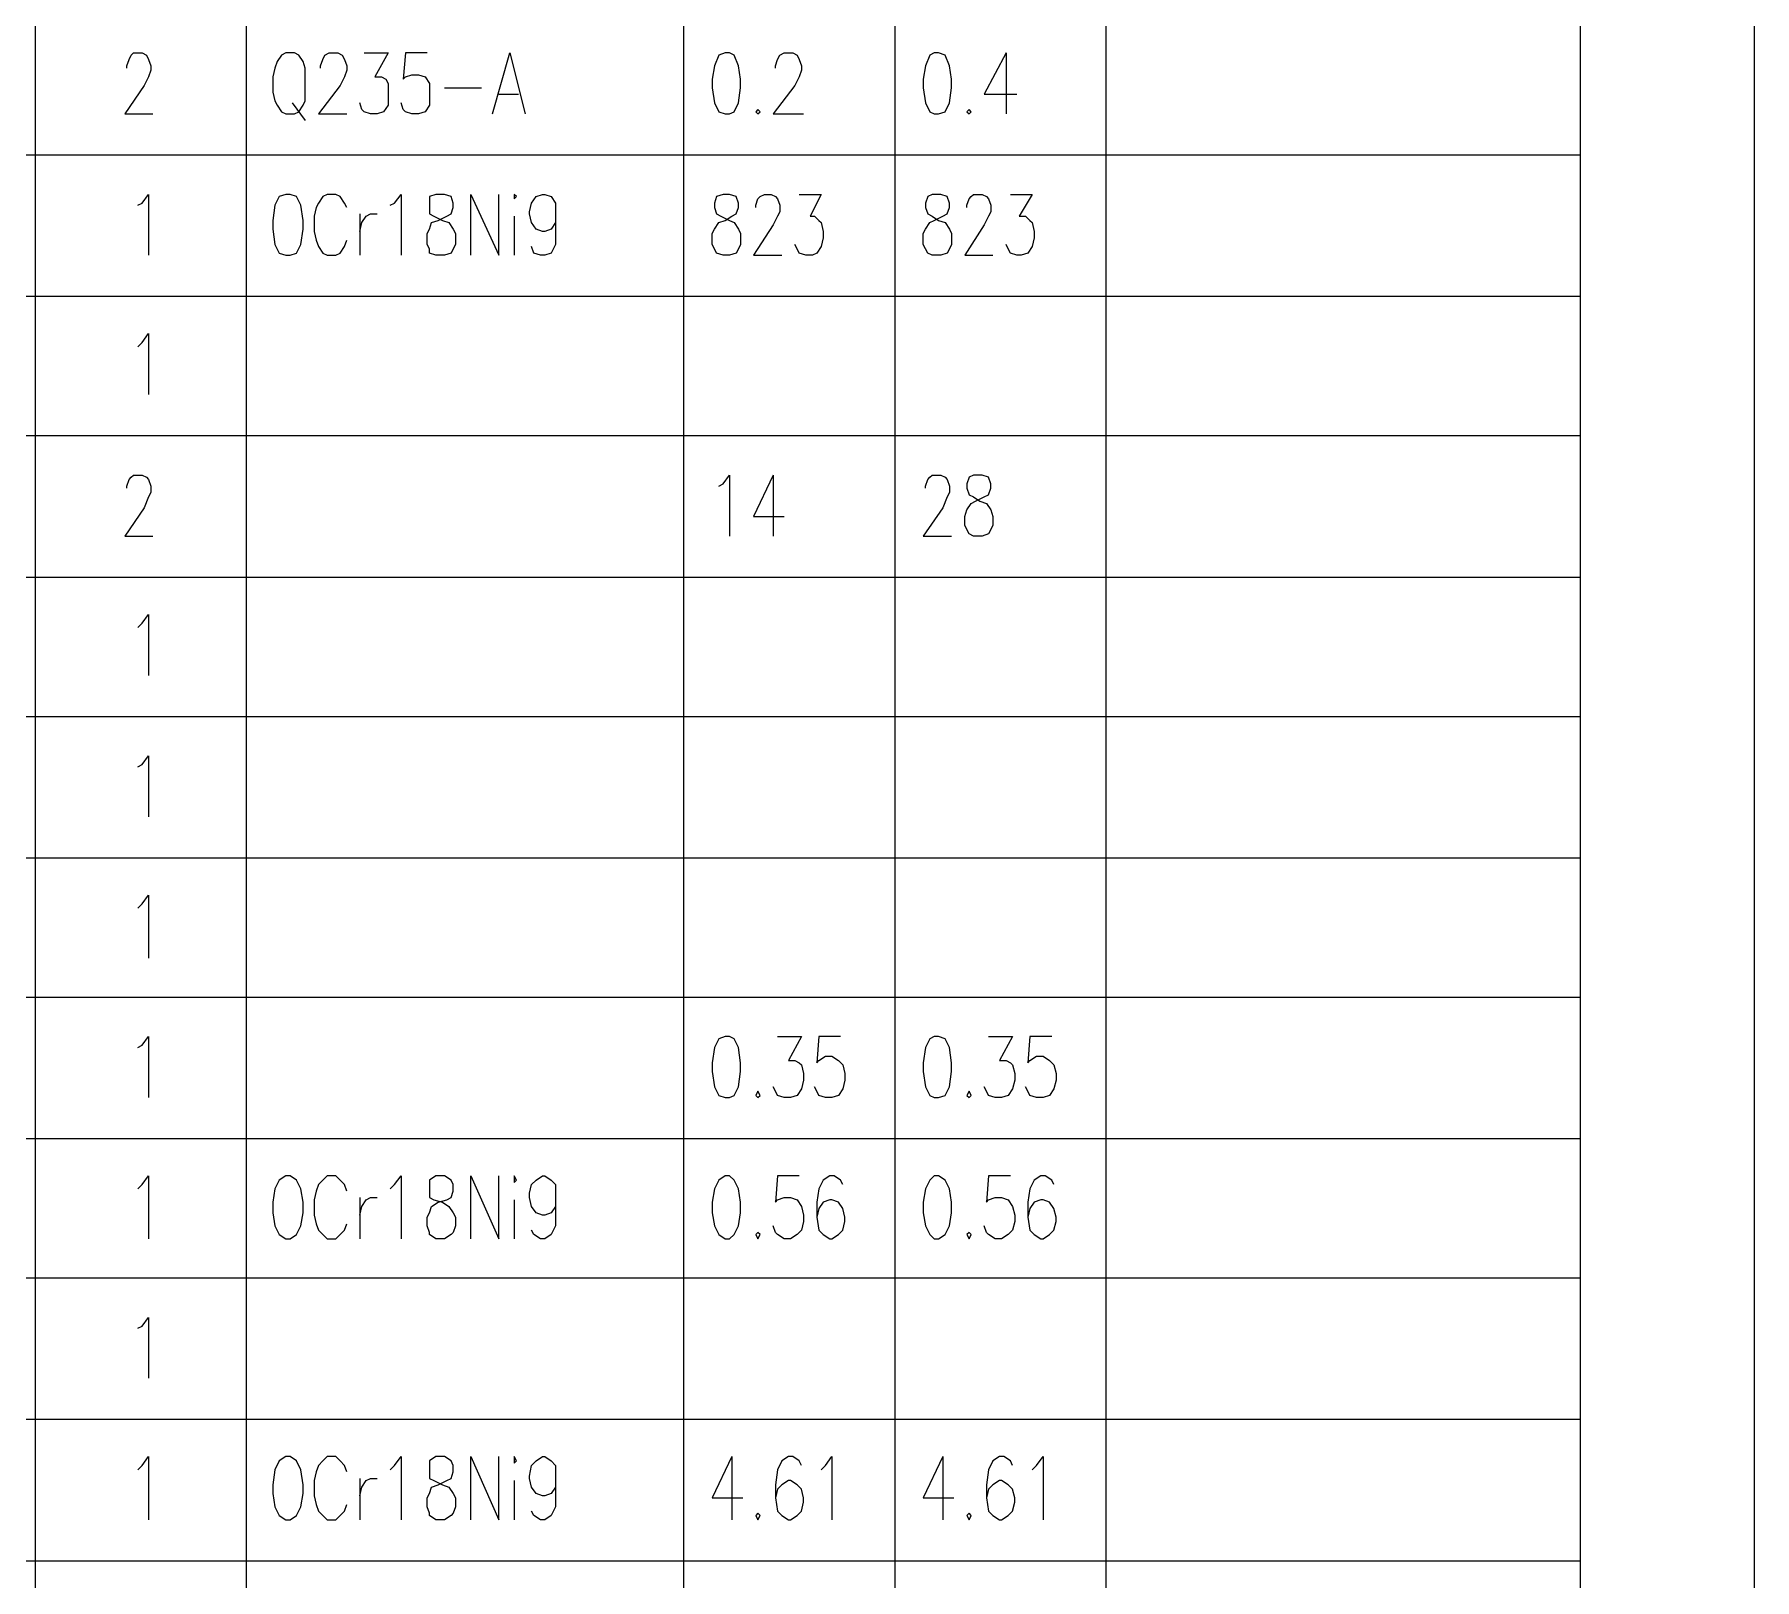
# Model space of a CAD drawing. Extents: x 0.28 to 3.47, y 0.29 to 4.81.
# Drawn here: x 2.947 to 3.474, y 1.248 to 1.722 of the extents above; entities that cross this region are included whole.
import ezdxf

# ---------------------------------------------------------------- set-up
doc = ezdxf.new("R2010")
doc.units = 0
doc.header["$MEASUREMENT"] = 0
doc.linetypes.add('AUSGEZOGEN', pattern=[0])
doc.layers.get('0').update_dxf_attribs({"linetype": 'AUSGEZOGEN'})

msp = doc.modelspace()

# ---------------------------------------------------------------- linework, layer by layer
for points in [[(0.28, 0.28667), (3.474, 0.28667), (3.474, 0.28667), (3.474, 4.80867), (3.474, 4.80867), (0.28, 4.80867), (0.28, 4.80867), (0.28, 0.28667), (0.28, 0.28667)], [(0.414, 0.34), (3.42067, 0.34), (3.42067, 0.34), (3.42067, 4.75533), (3.42067, 4.75533), (0.414, 4.75533), (0.414, 4.75533), (0.414, 0.34), (0.414, 0.34)], [(2.94733, 1.68467), (2.94733, 1.72733)], [(3.012, 1.68467), (3.012, 1.72733)], [(3.146, 1.68467), (3.146, 1.72733)], [(3.21067, 1.68467), (3.21067, 1.72733)], [(3.27533, 1.68467), (3.27533, 1.72733)], [(3.42067, 1.68467), (3.42067, 1.72733)], [(2.97533, 1.71133), (2.97533, 1.712), (2.97533, 1.712), (2.976, 1.714), (2.976, 1.714), (2.97667, 1.71533), (2.97667, 1.71533), (2.97733, 1.716), (2.97733, 1.716), (2.98, 1.716), (2.98, 1.716), (2.98133, 1.71533), (2.98133, 1.71533), (2.982, 1.714), (2.982, 1.714), (2.98267, 1.712), (2.98267, 1.712), (2.98267, 1.71067), (2.98267, 1.71067), (2.982, 1.70867), (2.982, 1.70867), (2.98067, 1.706), (2.98067, 1.706), (2.97467, 1.69733), (2.97467, 1.69733), (2.98333, 1.69733)], [(3.024, 1.716), (3.02267, 1.71533), (3.02267, 1.71533), (3.02133, 1.71333), (3.02133, 1.71333), (3.02067, 1.71133), (3.02067, 1.71133), (3.02, 1.70867), (3.02, 1.70867), (3.02, 1.704), (3.02, 1.704), (3.02067, 1.70133), (3.02067, 1.70133), (3.02133, 1.7), (3.02133, 1.7), (3.02267, 1.698), (3.02267, 1.698), (3.024, 1.69733), (3.024, 1.69733), (3.02667, 1.69733), (3.02667, 1.69733), (3.028, 1.698), (3.028, 1.698), (3.02933, 1.7), (3.02933, 1.7), (3.03, 1.70133), (3.03, 1.70133), (3.03, 1.71133), (3.03, 1.71133), (3.02933, 1.71333), (3.02933, 1.71333), (3.028, 1.71533), (3.028, 1.71533), (3.02667, 1.716), (3.02667, 1.716), (3.024, 1.716), (3.024, 1.716)], [(3.03467, 1.71133), (3.03467, 1.712), (3.03467, 1.712), (3.03533, 1.714), (3.03533, 1.714), (3.036, 1.71533), (3.036, 1.71533), (3.03733, 1.716), (3.03733, 1.716), (3.04, 1.716), (3.04, 1.716), (3.04133, 1.71533), (3.04133, 1.71533), (3.042, 1.714), (3.042, 1.714), (3.04267, 1.712), (3.04267, 1.712), (3.04267, 1.71067), (3.04267, 1.71067), (3.042, 1.70867), (3.042, 1.70867), (3.04067, 1.706), (3.04067, 1.706), (3.034, 1.69733), (3.034, 1.69733), (3.04267, 1.69733)], [(3.048, 1.716), (3.05533, 1.716), (3.05533, 1.716), (3.05133, 1.70867), (3.05133, 1.70867), (3.05333, 1.70867), (3.05333, 1.70867), (3.05467, 1.708), (3.05467, 1.708), (3.05533, 1.70667), (3.05533, 1.70667), (3.05533, 1.7), (3.05533, 1.7), (3.054, 1.698), (3.054, 1.698), (3.052, 1.69733), (3.052, 1.69733), (3.05, 1.69733), (3.05, 1.69733), (3.048, 1.698), (3.048, 1.698), (3.04733, 1.69867), (3.04733, 1.69867), (3.04667, 1.70067)], [(3.06733, 1.716), (3.06067, 1.716), (3.06067, 1.716), (3.06, 1.708), (3.06, 1.708), (3.06067, 1.70867), (3.06067, 1.70867), (3.06267, 1.70933), (3.06267, 1.70933), (3.06467, 1.70933), (3.06467, 1.70933), (3.06667, 1.70867), (3.06667, 1.70867), (3.068, 1.70667), (3.068, 1.70667), (3.068, 1.7), (3.068, 1.7), (3.06667, 1.698), (3.06667, 1.698), (3.06467, 1.69733), (3.06467, 1.69733), (3.06267, 1.69733), (3.06267, 1.69733), (3.06067, 1.698), (3.06067, 1.698), (3.06, 1.69867), (3.06, 1.69867), (3.05933, 1.70067)], [(3.08733, 1.69733), (3.09267, 1.716), (3.09267, 1.716), (3.09733, 1.69733)], [(3.15867, 1.716), (3.15667, 1.71533), (3.15667, 1.71533), (3.15533, 1.712), (3.15533, 1.712), (3.15467, 1.708), (3.15467, 1.708), (3.15467, 1.70533), (3.15467, 1.70533), (3.15533, 1.70067), (3.15533, 1.70067), (3.15667, 1.698), (3.15667, 1.698), (3.15867, 1.69733), (3.15867, 1.69733), (3.16, 1.69733), (3.16, 1.69733), (3.16133, 1.698), (3.16133, 1.698), (3.16267, 1.70067), (3.16267, 1.70067), (3.16333, 1.70533), (3.16333, 1.70533), (3.16333, 1.708), (3.16333, 1.708), (3.16267, 1.712), (3.16267, 1.712), (3.16133, 1.71533), (3.16133, 1.71533), (3.16, 1.716), (3.16, 1.716), (3.15867, 1.716), (3.15867, 1.716)], [(3.174, 1.71133), (3.174, 1.712), (3.174, 1.712), (3.17467, 1.714), (3.17467, 1.714), (3.17533, 1.71533), (3.17533, 1.71533), (3.17667, 1.716), (3.17667, 1.716), (3.17933, 1.716), (3.17933, 1.716), (3.18067, 1.71533), (3.18067, 1.71533), (3.18133, 1.714), (3.18133, 1.714), (3.182, 1.712), (3.182, 1.712), (3.182, 1.71067), (3.182, 1.71067), (3.18133, 1.70867), (3.18133, 1.70867), (3.18, 1.706), (3.18, 1.706), (3.17333, 1.69733), (3.17333, 1.69733), (3.18267, 1.69733)], [(3.22267, 1.716), (3.22133, 1.71533), (3.22133, 1.71533), (3.22, 1.712), (3.22, 1.712), (3.21933, 1.708), (3.21933, 1.708), (3.21933, 1.70533), (3.21933, 1.70533), (3.22, 1.70067), (3.22, 1.70067), (3.22133, 1.698), (3.22133, 1.698), (3.22267, 1.69733), (3.22267, 1.69733), (3.224, 1.69733), (3.224, 1.69733), (3.226, 1.698), (3.226, 1.698), (3.22733, 1.70067), (3.22733, 1.70067), (3.228, 1.70533), (3.228, 1.70533), (3.228, 1.708), (3.228, 1.708), (3.22733, 1.712), (3.22733, 1.712), (3.226, 1.71533), (3.226, 1.71533), (3.224, 1.716), (3.224, 1.716), (3.22267, 1.716), (3.22267, 1.716)], [(3.24467, 1.716), (3.238, 1.70333), (3.238, 1.70333), (3.248, 1.70333)], [(3.24467, 1.716), (3.24467, 1.69733)], [(3.07267, 1.70533), (3.084, 1.70533)], [(3.08933, 1.70333), (3.09533, 1.70333)], [(3.026, 1.70067), (3.03, 1.69533)], [(3.16867, 1.69867), (3.168, 1.698), (3.168, 1.698), (3.16867, 1.69733), (3.16867, 1.69733), (3.16933, 1.698), (3.16933, 1.698), (3.16867, 1.69867), (3.16867, 1.69867)], [(3.23333, 1.69867), (3.23267, 1.698), (3.23267, 1.698), (3.23333, 1.69733), (3.23333, 1.69733), (3.234, 1.698), (3.234, 1.698), (3.23333, 1.69867), (3.23333, 1.69867)], [(3.42067, 1.68467), (2.45267, 1.68467)], [(2.94733, 1.64133), (2.94733, 1.68467)], [(3.012, 1.64133), (3.012, 1.68467)], [(3.146, 1.64133), (3.146, 1.68467)], [(3.21067, 1.64133), (3.21067, 1.68467)], [(3.27533, 1.64133), (3.27533, 1.68467)], [(3.42067, 1.64133), (3.42067, 1.68467)], [(2.97867, 1.66933), (2.98, 1.67), (2.98, 1.67), (2.982, 1.67267), (2.982, 1.67267), (2.982, 1.654)], [(3.024, 1.67267), (3.022, 1.672), (3.022, 1.672), (3.02067, 1.66933), (3.02067, 1.66933), (3.02, 1.66467), (3.02, 1.66467), (3.02, 1.662), (3.02, 1.662), (3.02067, 1.65733), (3.02067, 1.65733), (3.022, 1.65467), (3.022, 1.65467), (3.024, 1.654), (3.024, 1.654), (3.02533, 1.654), (3.02533, 1.654), (3.02733, 1.65467), (3.02733, 1.65467), (3.02867, 1.65733), (3.02867, 1.65733), (3.02933, 1.662), (3.02933, 1.662), (3.02933, 1.66467), (3.02933, 1.66467), (3.02867, 1.66933), (3.02867, 1.66933), (3.02733, 1.672), (3.02733, 1.672), (3.02533, 1.67267), (3.02533, 1.67267), (3.024, 1.67267), (3.024, 1.67267)], [(3.04267, 1.66867), (3.042, 1.67), (3.042, 1.67), (3.04067, 1.672), (3.04067, 1.672), (3.03933, 1.67267), (3.03933, 1.67267), (3.03667, 1.67267), (3.03667, 1.67267), (3.03533, 1.672), (3.03533, 1.672), (3.034, 1.67), (3.034, 1.67), (3.03333, 1.66867), (3.03333, 1.66867), (3.03267, 1.666), (3.03267, 1.666), (3.03267, 1.66133), (3.03267, 1.66133), (3.03333, 1.65867), (3.03333, 1.65867), (3.034, 1.65667), (3.034, 1.65667), (3.03533, 1.65467), (3.03533, 1.65467), (3.03667, 1.654), (3.03667, 1.654), (3.03933, 1.654), (3.03933, 1.654), (3.04067, 1.65467), (3.04067, 1.65467), (3.042, 1.65667), (3.042, 1.65667), (3.04267, 1.65867)], [(3.056, 1.66933), (3.05733, 1.67), (3.05733, 1.67), (3.05933, 1.67267), (3.05933, 1.67267), (3.05933, 1.654)], [(3.07, 1.67267), (3.068, 1.672), (3.068, 1.672), (3.068, 1.66667), (3.068, 1.66667), (3.06933, 1.666), (3.06933, 1.666), (3.072, 1.66467), (3.072, 1.66467), (3.074, 1.664), (3.074, 1.664), (3.07533, 1.662), (3.07533, 1.662), (3.076, 1.66067), (3.076, 1.66067), (3.076, 1.65733), (3.076, 1.65733), (3.07533, 1.656), (3.07533, 1.656), (3.07467, 1.65467), (3.07467, 1.65467), (3.07267, 1.654), (3.07267, 1.654), (3.07, 1.654), (3.07, 1.654), (3.068, 1.65467), (3.068, 1.65467), (3.068, 1.656), (3.068, 1.656), (3.06733, 1.65733), (3.06733, 1.65733), (3.06733, 1.66067), (3.06733, 1.66067), (3.068, 1.662), (3.068, 1.662), (3.06867, 1.664), (3.06867, 1.664), (3.07067, 1.66467), (3.07067, 1.66467), (3.07333, 1.666), (3.07333, 1.666), (3.07467, 1.66667), (3.07467, 1.66667), (3.07533, 1.66867), (3.07533, 1.66867), (3.07533, 1.67), (3.07533, 1.67), (3.07467, 1.672), (3.07467, 1.672), (3.07267, 1.67267), (3.07267, 1.67267), (3.07, 1.67267), (3.07, 1.67267)], [(3.08067, 1.654), (3.08067, 1.67267), (3.08067, 1.67267), (3.08933, 1.654), (3.08933, 1.654), (3.08933, 1.67267)], [(3.094, 1.672), (3.094, 1.67133), (3.094, 1.67133), (3.09467, 1.672), (3.09467, 1.672), (3.094, 1.67267), (3.094, 1.67267), (3.094, 1.672), (3.094, 1.672)], [(3.10667, 1.66667), (3.10667, 1.664), (3.10667, 1.664), (3.10533, 1.662), (3.10533, 1.662), (3.10333, 1.66133), (3.10333, 1.66133), (3.10267, 1.66133), (3.10267, 1.66133), (3.10067, 1.662), (3.10067, 1.662), (3.09933, 1.664), (3.09933, 1.664), (3.09867, 1.66667), (3.09867, 1.66667), (3.09867, 1.66733), (3.09867, 1.66733), (3.09933, 1.67), (3.09933, 1.67), (3.10067, 1.672), (3.10067, 1.672), (3.10267, 1.67267), (3.10267, 1.67267), (3.10333, 1.67267), (3.10333, 1.67267), (3.10533, 1.672), (3.10533, 1.672), (3.10667, 1.67), (3.10667, 1.67), (3.10667, 1.65733), (3.10667, 1.65733), (3.10533, 1.65467), (3.10533, 1.65467), (3.10333, 1.654), (3.10333, 1.654), (3.102, 1.654), (3.102, 1.654), (3.1, 1.65467), (3.1, 1.65467), (3.09933, 1.65667)], [(3.158, 1.67267), (3.156, 1.672), (3.156, 1.672), (3.15533, 1.67), (3.15533, 1.67), (3.15533, 1.66867), (3.15533, 1.66867), (3.156, 1.66667), (3.156, 1.66667), (3.15733, 1.666), (3.15733, 1.666), (3.16, 1.66467), (3.16, 1.66467), (3.16133, 1.664), (3.16133, 1.664), (3.16267, 1.662), (3.16267, 1.662), (3.16333, 1.66067), (3.16333, 1.66067), (3.16333, 1.65733), (3.16333, 1.65733), (3.16267, 1.656), (3.16267, 1.656), (3.162, 1.65467), (3.162, 1.65467), (3.16, 1.654), (3.16, 1.654), (3.158, 1.654), (3.158, 1.654), (3.156, 1.65467), (3.156, 1.65467), (3.15533, 1.656), (3.15533, 1.656), (3.15467, 1.65733), (3.15467, 1.65733), (3.15467, 1.66067), (3.15467, 1.66067), (3.15533, 1.662), (3.15533, 1.662), (3.15667, 1.664), (3.15667, 1.664), (3.15867, 1.66467), (3.15867, 1.66467), (3.16067, 1.666), (3.16067, 1.666), (3.162, 1.66667), (3.162, 1.66667), (3.16267, 1.66867), (3.16267, 1.66867), (3.16267, 1.67), (3.16267, 1.67), (3.162, 1.672), (3.162, 1.672), (3.16, 1.67267), (3.16, 1.67267), (3.158, 1.67267), (3.158, 1.67267)], [(3.168, 1.66867), (3.168, 1.66933), (3.168, 1.66933), (3.16867, 1.67133), (3.16867, 1.67133), (3.16933, 1.672), (3.16933, 1.672), (3.17067, 1.67267), (3.17067, 1.67267), (3.17267, 1.67267), (3.17267, 1.67267), (3.174, 1.672), (3.174, 1.672), (3.17467, 1.67133), (3.17467, 1.67133), (3.17533, 1.66933), (3.17533, 1.66933), (3.17533, 1.66733), (3.17533, 1.66733), (3.17467, 1.666), (3.17467, 1.666), (3.17333, 1.66333), (3.17333, 1.66333), (3.16733, 1.654), (3.16733, 1.654), (3.176, 1.654)], [(3.18133, 1.67267), (3.188, 1.67267), (3.188, 1.67267), (3.18467, 1.666), (3.18467, 1.666), (3.186, 1.666), (3.186, 1.666), (3.18733, 1.66467), (3.18733, 1.66467), (3.188, 1.664), (3.188, 1.664), (3.18867, 1.66133), (3.18867, 1.66133), (3.18867, 1.65933), (3.18867, 1.65933), (3.188, 1.65667), (3.188, 1.65667), (3.18667, 1.65467), (3.18667, 1.65467), (3.18533, 1.654), (3.18533, 1.654), (3.18333, 1.654), (3.18333, 1.654), (3.18133, 1.65467), (3.18133, 1.65467), (3.18067, 1.656), (3.18067, 1.656), (3.18, 1.65733)], [(3.222, 1.67267), (3.22067, 1.672), (3.22067, 1.672), (3.22, 1.67), (3.22, 1.67), (3.22, 1.66867), (3.22, 1.66867), (3.22067, 1.66667), (3.22067, 1.66667), (3.222, 1.666), (3.222, 1.666), (3.224, 1.66467), (3.224, 1.66467), (3.226, 1.664), (3.226, 1.664), (3.22733, 1.662), (3.22733, 1.662), (3.228, 1.66067), (3.228, 1.66067), (3.228, 1.65733), (3.228, 1.65733), (3.22733, 1.656), (3.22733, 1.656), (3.22667, 1.65467), (3.22667, 1.65467), (3.22467, 1.654), (3.22467, 1.654), (3.222, 1.654), (3.222, 1.654), (3.22067, 1.65467), (3.22067, 1.65467), (3.22, 1.656), (3.22, 1.656), (3.21933, 1.65733), (3.21933, 1.65733), (3.21933, 1.66067), (3.21933, 1.66067), (3.22, 1.662), (3.22, 1.662), (3.22133, 1.664), (3.22133, 1.664), (3.22267, 1.66467), (3.22267, 1.66467), (3.22533, 1.666), (3.22533, 1.666), (3.22667, 1.66667), (3.22667, 1.66667), (3.22733, 1.66867), (3.22733, 1.66867), (3.22733, 1.67), (3.22733, 1.67), (3.22667, 1.672), (3.22667, 1.672), (3.22467, 1.67267), (3.22467, 1.67267), (3.222, 1.67267), (3.222, 1.67267)], [(3.23267, 1.66867), (3.23267, 1.66933), (3.23267, 1.66933), (3.23333, 1.67133), (3.23333, 1.67133), (3.234, 1.672), (3.234, 1.672), (3.23467, 1.67267), (3.23467, 1.67267), (3.23733, 1.67267), (3.23733, 1.67267), (3.23867, 1.672), (3.23867, 1.672), (3.23933, 1.67133), (3.23933, 1.67133), (3.24, 1.66933), (3.24, 1.66933), (3.24, 1.66733), (3.24, 1.66733), (3.23933, 1.666), (3.23933, 1.666), (3.238, 1.66333), (3.238, 1.66333), (3.232, 1.654), (3.232, 1.654), (3.24067, 1.654)], [(3.246, 1.67267), (3.25267, 1.67267), (3.25267, 1.67267), (3.24867, 1.666), (3.24867, 1.666), (3.25067, 1.666), (3.25067, 1.666), (3.252, 1.66467), (3.252, 1.66467), (3.25267, 1.664), (3.25267, 1.664), (3.25333, 1.66133), (3.25333, 1.66133), (3.25333, 1.65933), (3.25333, 1.65933), (3.25267, 1.65667), (3.25267, 1.65667), (3.25133, 1.65467), (3.25133, 1.65467), (3.24933, 1.654), (3.24933, 1.654), (3.248, 1.654), (3.248, 1.654), (3.246, 1.65467), (3.246, 1.65467), (3.24533, 1.656), (3.24533, 1.656), (3.24467, 1.65733)], [(3.04667, 1.66667), (3.04667, 1.654)], [(3.04667, 1.66133), (3.04733, 1.664), (3.04733, 1.664), (3.04867, 1.666), (3.04867, 1.666), (3.05, 1.66667), (3.05, 1.66667), (3.052, 1.66667)], [(3.094, 1.666), (3.094, 1.654)], [(3.42067, 1.64133), (2.45267, 1.64133)], [(2.94733, 1.59867), (2.94733, 1.64133)], [(3.012, 1.59867), (3.012, 1.64133)], [(3.146, 1.59867), (3.146, 1.64133)], [(3.21067, 1.59867), (3.21067, 1.64133)], [(3.27533, 1.59867), (3.27533, 1.64133)], [(3.42067, 1.59867), (3.42067, 1.64133)], [(2.97867, 1.626), (2.98, 1.62733), (2.98, 1.62733), (2.982, 1.63), (2.982, 1.63), (2.982, 1.61133)], [(3.42067, 1.59867), (2.45267, 1.59867)], [(2.94733, 1.55533), (2.94733, 1.59867)], [(3.012, 1.55533), (3.012, 1.59867)], [(3.146, 1.55533), (3.146, 1.59867)], [(3.21067, 1.55533), (3.21067, 1.59867)], [(3.27533, 1.55533), (3.27533, 1.59867)], [(3.42067, 1.55533), (3.42067, 1.59867)], [(2.97533, 1.58267), (2.97533, 1.58333), (2.97533, 1.58333), (2.976, 1.58533), (2.976, 1.58533), (2.97667, 1.586), (2.97667, 1.586), (2.97733, 1.58667), (2.97733, 1.58667), (2.98, 1.58667), (2.98, 1.58667), (2.98133, 1.586), (2.98133, 1.586), (2.982, 1.58533), (2.982, 1.58533), (2.98267, 1.58333), (2.98267, 1.58333), (2.98267, 1.58133), (2.98267, 1.58133), (2.982, 1.58), (2.982, 1.58), (2.98067, 1.57667), (2.98067, 1.57667), (2.97467, 1.568), (2.97467, 1.568), (2.98333, 1.568)], [(3.15667, 1.58333), (3.158, 1.584), (3.158, 1.584), (3.16, 1.58667), (3.16, 1.58667), (3.16, 1.568)], [(3.17333, 1.58667), (3.16733, 1.574), (3.16733, 1.574), (3.17667, 1.574)], [(3.17333, 1.58667), (3.17333, 1.568)], [(3.22, 1.58267), (3.22, 1.58333), (3.22, 1.58333), (3.22067, 1.58533), (3.22067, 1.58533), (3.22133, 1.586), (3.22133, 1.586), (3.222, 1.58667), (3.222, 1.58667), (3.22467, 1.58667), (3.22467, 1.58667), (3.226, 1.586), (3.226, 1.586), (3.22667, 1.58533), (3.22667, 1.58533), (3.22733, 1.58333), (3.22733, 1.58333), (3.22733, 1.58133), (3.22733, 1.58133), (3.22667, 1.58), (3.22667, 1.58), (3.22533, 1.57667), (3.22533, 1.57667), (3.21933, 1.568), (3.21933, 1.568), (3.228, 1.568)], [(3.23467, 1.58667), (3.23333, 1.586), (3.23333, 1.586), (3.23267, 1.584), (3.23267, 1.584), (3.23267, 1.58267), (3.23267, 1.58267), (3.23333, 1.58067), (3.23333, 1.58067), (3.23467, 1.58), (3.23467, 1.58), (3.23667, 1.57867), (3.23667, 1.57867), (3.23867, 1.578), (3.23867, 1.578), (3.24, 1.576), (3.24, 1.576), (3.24067, 1.574), (3.24067, 1.574), (3.24067, 1.57133), (3.24067, 1.57133), (3.24, 1.57), (3.24, 1.57), (3.23933, 1.56867), (3.23933, 1.56867), (3.23733, 1.568), (3.23733, 1.568), (3.23467, 1.568), (3.23467, 1.568), (3.23333, 1.56867), (3.23333, 1.56867), (3.23267, 1.57), (3.23267, 1.57), (3.232, 1.57133), (3.232, 1.57133), (3.232, 1.574), (3.232, 1.574), (3.23267, 1.576), (3.23267, 1.576), (3.234, 1.578), (3.234, 1.578), (3.23533, 1.57867), (3.23533, 1.57867), (3.238, 1.58), (3.238, 1.58), (3.23933, 1.58067), (3.23933, 1.58067), (3.24, 1.58267), (3.24, 1.58267), (3.24, 1.584), (3.24, 1.584), (3.23933, 1.586), (3.23933, 1.586), (3.23733, 1.58667), (3.23733, 1.58667), (3.23467, 1.58667), (3.23467, 1.58667)], [(3.42067, 1.55533), (2.45267, 1.55533)], [(2.94733, 1.51267), (2.94733, 1.55533)], [(3.012, 1.51267), (3.012, 1.55533)], [(3.146, 1.51267), (3.146, 1.55533)], [(3.21067, 1.51267), (3.21067, 1.55533)], [(3.27533, 1.51267), (3.27533, 1.55533)], [(3.42067, 1.51267), (3.42067, 1.55533)], [(2.97867, 1.54), (2.98, 1.54133), (2.98, 1.54133), (2.982, 1.544), (2.982, 1.544), (2.982, 1.52533)], [(3.42067, 1.51267), (2.45267, 1.51267)], [(2.94733, 1.46933), (2.94733, 1.51267)], [(3.012, 1.46933), (3.012, 1.51267)], [(3.146, 1.46933), (3.146, 1.51267)], [(3.21067, 1.46933), (3.21067, 1.51267)], [(3.27533, 1.46933), (3.27533, 1.51267)], [(3.42067, 1.46933), (3.42067, 1.51267)], [(2.97867, 1.49733), (2.98, 1.498), (2.98, 1.498), (2.982, 1.50067), (2.982, 1.50067), (2.982, 1.482)], [(3.42067, 1.46933), (2.45267, 1.46933)], [(2.94733, 1.42667), (2.94733, 1.46933)], [(3.012, 1.42667), (3.012, 1.46933)], [(3.146, 1.42667), (3.146, 1.46933)], [(3.21067, 1.42667), (3.21067, 1.46933)], [(3.27533, 1.42667), (3.27533, 1.46933)], [(3.42067, 1.42667), (3.42067, 1.46933)], [(2.97867, 1.454), (2.98, 1.45533), (2.98, 1.45533), (2.982, 1.458), (2.982, 1.458), (2.982, 1.43867)], [(3.42067, 1.42667), (2.45267, 1.42667)], [(2.94733, 1.38333), (2.94733, 1.42667)], [(3.012, 1.38333), (3.012, 1.42667)], [(3.146, 1.38333), (3.146, 1.42667)], [(3.21067, 1.38333), (3.21067, 1.42667)], [(3.27533, 1.38333), (3.27533, 1.42667)], [(3.42067, 1.38333), (3.42067, 1.42667)], [(2.97867, 1.41133), (2.98, 1.412), (2.98, 1.412), (2.982, 1.41467), (2.982, 1.41467), (2.982, 1.396)], [(3.15867, 1.41467), (3.15667, 1.414), (3.15667, 1.414), (3.15533, 1.41133), (3.15533, 1.41133), (3.15467, 1.40667), (3.15467, 1.40667), (3.15467, 1.404), (3.15467, 1.404), (3.15533, 1.39933), (3.15533, 1.39933), (3.15667, 1.39667), (3.15667, 1.39667), (3.15867, 1.396), (3.15867, 1.396), (3.16, 1.396), (3.16, 1.396), (3.16133, 1.39667), (3.16133, 1.39667), (3.16267, 1.39933), (3.16267, 1.39933), (3.16333, 1.404), (3.16333, 1.404), (3.16333, 1.40667), (3.16333, 1.40667), (3.16267, 1.41133), (3.16267, 1.41133), (3.16133, 1.414), (3.16133, 1.414), (3.16, 1.41467), (3.16, 1.41467), (3.15867, 1.41467), (3.15867, 1.41467)], [(3.17467, 1.41467), (3.182, 1.41467), (3.182, 1.41467), (3.178, 1.40733), (3.178, 1.40733), (3.18, 1.40733), (3.18, 1.40733), (3.18133, 1.40667), (3.18133, 1.40667), (3.182, 1.406), (3.182, 1.406), (3.18267, 1.40333), (3.18267, 1.40333), (3.18267, 1.40133), (3.18267, 1.40133), (3.182, 1.39867), (3.182, 1.39867), (3.18067, 1.39667), (3.18067, 1.39667), (3.17867, 1.396), (3.17867, 1.396), (3.17667, 1.396), (3.17667, 1.396), (3.17467, 1.39667), (3.17467, 1.39667), (3.174, 1.398), (3.174, 1.398), (3.17333, 1.39933)], [(3.194, 1.41467), (3.18733, 1.41467), (3.18733, 1.41467), (3.18667, 1.40667), (3.18667, 1.40667), (3.18733, 1.40733), (3.18733, 1.40733), (3.18933, 1.40867), (3.18933, 1.40867), (3.19133, 1.40867), (3.19133, 1.40867), (3.19333, 1.40733), (3.19333, 1.40733), (3.19467, 1.406), (3.19467, 1.406), (3.19533, 1.40333), (3.19533, 1.40333), (3.19533, 1.40133), (3.19533, 1.40133), (3.19467, 1.39867), (3.19467, 1.39867), (3.19333, 1.39667), (3.19333, 1.39667), (3.19133, 1.396), (3.19133, 1.396), (3.18933, 1.396), (3.18933, 1.396), (3.18733, 1.39667), (3.18733, 1.39667), (3.18667, 1.398), (3.18667, 1.398), (3.186, 1.39933)], [(3.22267, 1.41467), (3.22133, 1.414), (3.22133, 1.414), (3.22, 1.41133), (3.22, 1.41133), (3.21933, 1.40667), (3.21933, 1.40667), (3.21933, 1.404), (3.21933, 1.404), (3.22, 1.39933), (3.22, 1.39933), (3.22133, 1.39667), (3.22133, 1.39667), (3.22267, 1.396), (3.22267, 1.396), (3.224, 1.396), (3.224, 1.396), (3.226, 1.39667), (3.226, 1.39667), (3.22733, 1.39933), (3.22733, 1.39933), (3.228, 1.404), (3.228, 1.404), (3.228, 1.40667), (3.228, 1.40667), (3.22733, 1.41133), (3.22733, 1.41133), (3.226, 1.414), (3.226, 1.414), (3.224, 1.41467), (3.224, 1.41467), (3.22267, 1.41467), (3.22267, 1.41467)], [(3.23933, 1.41467), (3.24667, 1.41467), (3.24667, 1.41467), (3.24267, 1.40733), (3.24267, 1.40733), (3.24467, 1.40733), (3.24467, 1.40733), (3.246, 1.40667), (3.246, 1.40667), (3.24667, 1.406), (3.24667, 1.406), (3.24733, 1.40333), (3.24733, 1.40333), (3.24733, 1.40133), (3.24733, 1.40133), (3.24667, 1.39867), (3.24667, 1.39867), (3.24533, 1.39667), (3.24533, 1.39667), (3.24333, 1.396), (3.24333, 1.396), (3.24133, 1.396), (3.24133, 1.396), (3.23933, 1.39667), (3.23933, 1.39667), (3.23867, 1.398), (3.23867, 1.398), (3.238, 1.39933)], [(3.25867, 1.41467), (3.252, 1.41467), (3.252, 1.41467), (3.25133, 1.40667), (3.25133, 1.40667), (3.252, 1.40733), (3.252, 1.40733), (3.254, 1.40867), (3.254, 1.40867), (3.256, 1.40867), (3.256, 1.40867), (3.258, 1.40733), (3.258, 1.40733), (3.25933, 1.406), (3.25933, 1.406), (3.26, 1.40333), (3.26, 1.40333), (3.26, 1.40133), (3.26, 1.40133), (3.25933, 1.39867), (3.25933, 1.39867), (3.258, 1.39667), (3.258, 1.39667), (3.256, 1.396), (3.256, 1.396), (3.254, 1.396), (3.254, 1.396), (3.252, 1.39667), (3.252, 1.39667), (3.25133, 1.398), (3.25133, 1.398), (3.25067, 1.39933)], [(3.16867, 1.398), (3.168, 1.39667), (3.168, 1.39667), (3.16867, 1.396), (3.16867, 1.396), (3.16933, 1.39667), (3.16933, 1.39667), (3.16867, 1.398), (3.16867, 1.398)], [(3.23333, 1.398), (3.23267, 1.39667), (3.23267, 1.39667), (3.23333, 1.396), (3.23333, 1.396), (3.234, 1.39667), (3.234, 1.39667), (3.23333, 1.398), (3.23333, 1.398)], [(3.42067, 1.38333), (2.45267, 1.38333)], [(2.94733, 1.34067), (2.94733, 1.38333)], [(3.012, 1.34067), (3.012, 1.38333)], [(3.146, 1.34067), (3.146, 1.38333)], [(3.21067, 1.34067), (3.21067, 1.38333)], [(3.27533, 1.34067), (3.27533, 1.38333)], [(3.42067, 1.34067), (3.42067, 1.38333)], [(2.97867, 1.368), (2.98, 1.36933), (2.98, 1.36933), (2.982, 1.372), (2.982, 1.372), (2.982, 1.35267)], [(3.024, 1.372), (3.022, 1.37067), (3.022, 1.37067), (3.02067, 1.368), (3.02067, 1.368), (3.02, 1.364), (3.02, 1.364), (3.02, 1.36067), (3.02, 1.36067), (3.02067, 1.35667), (3.02067, 1.35667), (3.022, 1.354), (3.022, 1.354), (3.024, 1.35267), (3.024, 1.35267), (3.02533, 1.35267), (3.02533, 1.35267), (3.02733, 1.354), (3.02733, 1.354), (3.02867, 1.35667), (3.02867, 1.35667), (3.02933, 1.36067), (3.02933, 1.36067), (3.02933, 1.364), (3.02933, 1.364), (3.02867, 1.368), (3.02867, 1.368), (3.02733, 1.37067), (3.02733, 1.37067), (3.02533, 1.372), (3.02533, 1.372), (3.024, 1.372), (3.024, 1.372)], [(3.04267, 1.36733), (3.042, 1.36933), (3.042, 1.36933), (3.04067, 1.37067), (3.04067, 1.37067), (3.03933, 1.372), (3.03933, 1.372), (3.03667, 1.372), (3.03667, 1.372), (3.03533, 1.37067), (3.03533, 1.37067), (3.034, 1.36933), (3.034, 1.36933), (3.03333, 1.36733), (3.03333, 1.36733), (3.03267, 1.36467), (3.03267, 1.36467), (3.03267, 1.36), (3.03267, 1.36), (3.03333, 1.35733), (3.03333, 1.35733), (3.034, 1.35533), (3.034, 1.35533), (3.03533, 1.354), (3.03533, 1.354), (3.03667, 1.35267), (3.03667, 1.35267), (3.03933, 1.35267), (3.03933, 1.35267), (3.04067, 1.354), (3.04067, 1.354), (3.042, 1.35533), (3.042, 1.35533), (3.04267, 1.35733)], [(3.056, 1.368), (3.05733, 1.36933), (3.05733, 1.36933), (3.05933, 1.372), (3.05933, 1.372), (3.05933, 1.35267)], [(3.07, 1.372), (3.068, 1.37067), (3.068, 1.37067), (3.068, 1.36533), (3.068, 1.36533), (3.06933, 1.36467), (3.06933, 1.36467), (3.072, 1.364), (3.072, 1.364), (3.074, 1.36267), (3.074, 1.36267), (3.07533, 1.36067), (3.07533, 1.36067), (3.076, 1.35933), (3.076, 1.35933), (3.076, 1.35667), (3.076, 1.35667), (3.07533, 1.35467), (3.07533, 1.35467), (3.07467, 1.354), (3.07467, 1.354), (3.07267, 1.35267), (3.07267, 1.35267), (3.07, 1.35267), (3.07, 1.35267), (3.068, 1.354), (3.068, 1.354), (3.068, 1.35467), (3.068, 1.35467), (3.06733, 1.35667), (3.06733, 1.35667), (3.06733, 1.35933), (3.06733, 1.35933), (3.068, 1.36067), (3.068, 1.36067), (3.06867, 1.36267), (3.06867, 1.36267), (3.07067, 1.364), (3.07067, 1.364), (3.07333, 1.36467), (3.07333, 1.36467), (3.07467, 1.36533), (3.07467, 1.36533), (3.07533, 1.36733), (3.07533, 1.36733), (3.07533, 1.36933), (3.07533, 1.36933), (3.07467, 1.37067), (3.07467, 1.37067), (3.07267, 1.372), (3.07267, 1.372), (3.07, 1.372), (3.07, 1.372)], [(3.08067, 1.35267), (3.08067, 1.372), (3.08067, 1.372), (3.08933, 1.35267), (3.08933, 1.35267), (3.08933, 1.372)], [(3.094, 1.37067), (3.094, 1.37), (3.094, 1.37), (3.09467, 1.37067), (3.09467, 1.37067), (3.094, 1.372), (3.094, 1.372), (3.094, 1.37067), (3.094, 1.37067)], [(3.10667, 1.36533), (3.10667, 1.36267), (3.10667, 1.36267), (3.10533, 1.36067), (3.10533, 1.36067), (3.10333, 1.36), (3.10333, 1.36), (3.10267, 1.36), (3.10267, 1.36), (3.10067, 1.36067), (3.10067, 1.36067), (3.09933, 1.36267), (3.09933, 1.36267), (3.09867, 1.36533), (3.09867, 1.36533), (3.09867, 1.36667), (3.09867, 1.36667), (3.09933, 1.36933), (3.09933, 1.36933), (3.10067, 1.37067), (3.10067, 1.37067), (3.10267, 1.372), (3.10267, 1.372), (3.10333, 1.372), (3.10333, 1.372), (3.10533, 1.37067), (3.10533, 1.37067), (3.10667, 1.36933), (3.10667, 1.36933), (3.10667, 1.35667), (3.10667, 1.35667), (3.10533, 1.354), (3.10533, 1.354), (3.10333, 1.35267), (3.10333, 1.35267), (3.102, 1.35267), (3.102, 1.35267), (3.1, 1.354), (3.1, 1.354), (3.09933, 1.35533)], [(3.15867, 1.372), (3.15667, 1.37067), (3.15667, 1.37067), (3.15533, 1.368), (3.15533, 1.368), (3.15467, 1.364), (3.15467, 1.364), (3.15467, 1.36067), (3.15467, 1.36067), (3.15533, 1.35667), (3.15533, 1.35667), (3.15667, 1.354), (3.15667, 1.354), (3.15867, 1.35267), (3.15867, 1.35267), (3.16, 1.35267), (3.16, 1.35267), (3.16133, 1.354), (3.16133, 1.354), (3.16267, 1.35667), (3.16267, 1.35667), (3.16333, 1.36067), (3.16333, 1.36067), (3.16333, 1.364), (3.16333, 1.364), (3.16267, 1.368), (3.16267, 1.368), (3.16133, 1.37067), (3.16133, 1.37067), (3.16, 1.372), (3.16, 1.372), (3.15867, 1.372), (3.15867, 1.372)], [(3.18133, 1.372), (3.17467, 1.372), (3.17467, 1.372), (3.174, 1.364), (3.174, 1.364), (3.17467, 1.36467), (3.17467, 1.36467), (3.17667, 1.36533), (3.17667, 1.36533), (3.17867, 1.36533), (3.17867, 1.36533), (3.18067, 1.36467), (3.18067, 1.36467), (3.182, 1.36267), (3.182, 1.36267), (3.18267, 1.36), (3.18267, 1.36), (3.18267, 1.358), (3.18267, 1.358), (3.182, 1.35533), (3.182, 1.35533), (3.18067, 1.354), (3.18067, 1.354), (3.17867, 1.35267), (3.17867, 1.35267), (3.17667, 1.35267), (3.17667, 1.35267), (3.17467, 1.354), (3.17467, 1.354), (3.174, 1.35467), (3.174, 1.35467), (3.17333, 1.35667)], [(3.19467, 1.36933), (3.194, 1.37067), (3.194, 1.37067), (3.192, 1.372), (3.192, 1.372), (3.19067, 1.372), (3.19067, 1.372), (3.18867, 1.37067), (3.18867, 1.37067), (3.18733, 1.368), (3.18733, 1.368), (3.18667, 1.364), (3.18667, 1.364), (3.18667, 1.35933), (3.18667, 1.35933), (3.18733, 1.35533), (3.18733, 1.35533), (3.18867, 1.354), (3.18867, 1.354), (3.19067, 1.35267), (3.19067, 1.35267), (3.19133, 1.35267), (3.19133, 1.35267), (3.19333, 1.354), (3.19333, 1.354), (3.19467, 1.35533), (3.19467, 1.35533), (3.19533, 1.358), (3.19533, 1.358), (3.19533, 1.35933), (3.19533, 1.35933), (3.19467, 1.362), (3.19467, 1.362), (3.19333, 1.364), (3.19333, 1.364), (3.19133, 1.36467), (3.19133, 1.36467), (3.19067, 1.36467), (3.19067, 1.36467), (3.18867, 1.364), (3.18867, 1.364), (3.18733, 1.362), (3.18733, 1.362), (3.18667, 1.35933)], [(3.22267, 1.372), (3.22133, 1.37067), (3.22133, 1.37067), (3.22, 1.368), (3.22, 1.368), (3.21933, 1.364), (3.21933, 1.364), (3.21933, 1.36067), (3.21933, 1.36067), (3.22, 1.35667), (3.22, 1.35667), (3.22133, 1.354), (3.22133, 1.354), (3.22267, 1.35267), (3.22267, 1.35267), (3.224, 1.35267), (3.224, 1.35267), (3.226, 1.354), (3.226, 1.354), (3.22733, 1.35667), (3.22733, 1.35667), (3.228, 1.36067), (3.228, 1.36067), (3.228, 1.364), (3.228, 1.364), (3.22733, 1.368), (3.22733, 1.368), (3.226, 1.37067), (3.226, 1.37067), (3.224, 1.372), (3.224, 1.372), (3.22267, 1.372), (3.22267, 1.372)], [(3.246, 1.372), (3.23933, 1.372), (3.23933, 1.372), (3.23867, 1.364), (3.23867, 1.364), (3.23933, 1.36467), (3.23933, 1.36467), (3.24133, 1.36533), (3.24133, 1.36533), (3.24333, 1.36533), (3.24333, 1.36533), (3.24533, 1.36467), (3.24533, 1.36467), (3.24667, 1.36267), (3.24667, 1.36267), (3.24733, 1.36), (3.24733, 1.36), (3.24733, 1.358), (3.24733, 1.358), (3.24667, 1.35533), (3.24667, 1.35533), (3.24533, 1.354), (3.24533, 1.354), (3.24333, 1.35267), (3.24333, 1.35267), (3.24133, 1.35267), (3.24133, 1.35267), (3.23933, 1.354), (3.23933, 1.354), (3.23867, 1.35467), (3.23867, 1.35467), (3.238, 1.35667)], [(3.25933, 1.36933), (3.25867, 1.37067), (3.25867, 1.37067), (3.25667, 1.372), (3.25667, 1.372), (3.25533, 1.372), (3.25533, 1.372), (3.25333, 1.37067), (3.25333, 1.37067), (3.252, 1.368), (3.252, 1.368), (3.25133, 1.364), (3.25133, 1.364), (3.25133, 1.35933), (3.25133, 1.35933), (3.252, 1.35533), (3.252, 1.35533), (3.25333, 1.354), (3.25333, 1.354), (3.25533, 1.35267), (3.25533, 1.35267), (3.256, 1.35267), (3.256, 1.35267), (3.258, 1.354), (3.258, 1.354), (3.25933, 1.35533), (3.25933, 1.35533), (3.26, 1.358), (3.26, 1.358), (3.26, 1.35933), (3.26, 1.35933), (3.25933, 1.362), (3.25933, 1.362), (3.258, 1.364), (3.258, 1.364), (3.256, 1.36467), (3.256, 1.36467), (3.25533, 1.36467), (3.25533, 1.36467), (3.25333, 1.364), (3.25333, 1.364), (3.252, 1.362), (3.252, 1.362), (3.25133, 1.35933)], [(3.04667, 1.36533), (3.04667, 1.35267)], [(3.04667, 1.36), (3.04733, 1.36267), (3.04733, 1.36267), (3.04867, 1.36467), (3.04867, 1.36467), (3.05, 1.36533), (3.05, 1.36533), (3.052, 1.36533)], [(3.094, 1.36467), (3.094, 1.35267)], [(3.16867, 1.35467), (3.168, 1.354), (3.168, 1.354), (3.16867, 1.35267), (3.16867, 1.35267), (3.16933, 1.354), (3.16933, 1.354), (3.16867, 1.35467), (3.16867, 1.35467)], [(3.23333, 1.35467), (3.23267, 1.354), (3.23267, 1.354), (3.23333, 1.35267), (3.23333, 1.35267), (3.234, 1.354), (3.234, 1.354), (3.23333, 1.35467), (3.23333, 1.35467)], [(3.42067, 1.34067), (2.45267, 1.34067)], [(2.94733, 1.29733), (2.94733, 1.34067)], [(3.012, 1.29733), (3.012, 1.34067)], [(3.146, 1.29733), (3.146, 1.34067)], [(3.21067, 1.29733), (3.21067, 1.34067)], [(3.27533, 1.29733), (3.27533, 1.34067)], [(3.42067, 1.29733), (3.42067, 1.34067)], [(2.97867, 1.32533), (2.98, 1.326), (2.98, 1.326), (2.982, 1.32867), (2.982, 1.32867), (2.982, 1.31)], [(3.42067, 1.29733), (2.45267, 1.29733)], [(2.94733, 1.254), (2.94733, 1.29733)], [(3.012, 1.254), (3.012, 1.29733)], [(3.146, 1.254), (3.146, 1.29733)], [(3.21067, 1.254), (3.21067, 1.29733)], [(3.27533, 1.254), (3.27533, 1.29733)], [(3.42067, 1.254), (3.42067, 1.29733)], [(2.97867, 1.282), (2.98, 1.28333), (2.98, 1.28333), (2.982, 1.286), (2.982, 1.286), (2.982, 1.26667)], [(3.024, 1.286), (3.022, 1.28467), (3.022, 1.28467), (3.02067, 1.282), (3.02067, 1.282), (3.02, 1.27733), (3.02, 1.27733), (3.02, 1.27467), (3.02, 1.27467), (3.02067, 1.27067), (3.02067, 1.27067), (3.022, 1.268), (3.022, 1.268), (3.024, 1.26667), (3.024, 1.26667), (3.02533, 1.26667), (3.02533, 1.26667), (3.02733, 1.268), (3.02733, 1.268), (3.02867, 1.27067), (3.02867, 1.27067), (3.02933, 1.27467), (3.02933, 1.27467), (3.02933, 1.27733), (3.02933, 1.27733), (3.02867, 1.282), (3.02867, 1.282), (3.02733, 1.28467), (3.02733, 1.28467), (3.02533, 1.286), (3.02533, 1.286), (3.024, 1.286), (3.024, 1.286)], [(3.04267, 1.28133), (3.042, 1.28333), (3.042, 1.28333), (3.04067, 1.28467), (3.04067, 1.28467), (3.03933, 1.286), (3.03933, 1.286), (3.03667, 1.286), (3.03667, 1.286), (3.03533, 1.28467), (3.03533, 1.28467), (3.034, 1.28333), (3.034, 1.28333), (3.03333, 1.28133), (3.03333, 1.28133), (3.03267, 1.27867), (3.03267, 1.27867), (3.03267, 1.274), (3.03267, 1.274), (3.03333, 1.27133), (3.03333, 1.27133), (3.034, 1.26933), (3.034, 1.26933), (3.03533, 1.268), (3.03533, 1.268), (3.03667, 1.26667), (3.03667, 1.26667), (3.03933, 1.26667), (3.03933, 1.26667), (3.04067, 1.268), (3.04067, 1.268), (3.042, 1.26933), (3.042, 1.26933), (3.04267, 1.27133)], [(3.056, 1.282), (3.05733, 1.28333), (3.05733, 1.28333), (3.05933, 1.286), (3.05933, 1.286), (3.05933, 1.26667)], [(3.07, 1.286), (3.068, 1.28467), (3.068, 1.28467), (3.068, 1.27933), (3.068, 1.27933), (3.06933, 1.27867), (3.06933, 1.27867), (3.072, 1.27733), (3.072, 1.27733), (3.074, 1.27667), (3.074, 1.27667), (3.07533, 1.27467), (3.07533, 1.27467), (3.076, 1.27333), (3.076, 1.27333), (3.076, 1.27067), (3.076, 1.27067), (3.07533, 1.26867), (3.07533, 1.26867), (3.07467, 1.268), (3.07467, 1.268), (3.07267, 1.26667), (3.07267, 1.26667), (3.07, 1.26667), (3.07, 1.26667), (3.068, 1.268), (3.068, 1.268), (3.068, 1.26867), (3.068, 1.26867), (3.06733, 1.27067), (3.06733, 1.27067), (3.06733, 1.27333), (3.06733, 1.27333), (3.068, 1.27467), (3.068, 1.27467), (3.06867, 1.27667), (3.06867, 1.27667), (3.07067, 1.27733), (3.07067, 1.27733), (3.07333, 1.27867), (3.07333, 1.27867), (3.07467, 1.27933), (3.07467, 1.27933), (3.07533, 1.28133), (3.07533, 1.28133), (3.07533, 1.28333), (3.07533, 1.28333), (3.07467, 1.28467), (3.07467, 1.28467), (3.07267, 1.286), (3.07267, 1.286), (3.07, 1.286), (3.07, 1.286)], [(3.08067, 1.26667), (3.08067, 1.286), (3.08067, 1.286), (3.08933, 1.26667), (3.08933, 1.26667), (3.08933, 1.286)], [(3.094, 1.28467), (3.094, 1.284), (3.094, 1.284), (3.09467, 1.28467), (3.09467, 1.28467), (3.094, 1.286), (3.094, 1.286), (3.094, 1.28467), (3.094, 1.28467)], [(3.10667, 1.27933), (3.10667, 1.27667), (3.10667, 1.27667), (3.10533, 1.27467), (3.10533, 1.27467), (3.10333, 1.274), (3.10333, 1.274), (3.10267, 1.274), (3.10267, 1.274), (3.10067, 1.27467), (3.10067, 1.27467), (3.09933, 1.27667), (3.09933, 1.27667), (3.09867, 1.27933), (3.09867, 1.27933), (3.09867, 1.28), (3.09867, 1.28), (3.09933, 1.28333), (3.09933, 1.28333), (3.10067, 1.28467), (3.10067, 1.28467), (3.10267, 1.286), (3.10267, 1.286), (3.10333, 1.286), (3.10333, 1.286), (3.10533, 1.28467), (3.10533, 1.28467), (3.10667, 1.28333), (3.10667, 1.28333), (3.10667, 1.27067), (3.10667, 1.27067), (3.10533, 1.268), (3.10533, 1.268), (3.10333, 1.26667), (3.10333, 1.26667), (3.102, 1.26667), (3.102, 1.26667), (3.1, 1.268), (3.1, 1.268), (3.09933, 1.26933)], [(3.16067, 1.286), (3.15467, 1.27333), (3.15467, 1.27333), (3.164, 1.27333)], [(3.16067, 1.286), (3.16067, 1.26667)], [(3.182, 1.28333), (3.18133, 1.28467), (3.18133, 1.28467), (3.17933, 1.286), (3.17933, 1.286), (3.178, 1.286), (3.178, 1.286), (3.176, 1.28467), (3.176, 1.28467), (3.17467, 1.282), (3.17467, 1.282), (3.174, 1.27733), (3.174, 1.27733), (3.174, 1.27333), (3.174, 1.27333), (3.17467, 1.26933), (3.17467, 1.26933), (3.176, 1.268), (3.176, 1.268), (3.178, 1.26667), (3.178, 1.26667), (3.17867, 1.26667), (3.17867, 1.26667), (3.18067, 1.268), (3.18067, 1.268), (3.182, 1.26933), (3.182, 1.26933), (3.18267, 1.272), (3.18267, 1.272), (3.18267, 1.27333), (3.18267, 1.27333), (3.182, 1.276), (3.182, 1.276), (3.18067, 1.27733), (3.18067, 1.27733), (3.17867, 1.27867), (3.17867, 1.27867), (3.178, 1.27867), (3.178, 1.27867), (3.176, 1.27733), (3.176, 1.27733), (3.17467, 1.276), (3.17467, 1.276), (3.174, 1.27333)], [(3.188, 1.282), (3.18933, 1.28333), (3.18933, 1.28333), (3.19133, 1.286), (3.19133, 1.286), (3.19133, 1.26667)], [(3.22533, 1.286), (3.21933, 1.27333), (3.21933, 1.27333), (3.22867, 1.27333)], [(3.22533, 1.286), (3.22533, 1.26667)], [(3.24667, 1.28333), (3.246, 1.28467), (3.246, 1.28467), (3.244, 1.286), (3.244, 1.286), (3.24267, 1.286), (3.24267, 1.286), (3.24067, 1.28467), (3.24067, 1.28467), (3.23933, 1.282), (3.23933, 1.282), (3.23867, 1.27733), (3.23867, 1.27733), (3.23867, 1.27333), (3.23867, 1.27333), (3.23933, 1.26933), (3.23933, 1.26933), (3.24067, 1.268), (3.24067, 1.268), (3.24267, 1.26667), (3.24267, 1.26667), (3.24333, 1.26667), (3.24333, 1.26667), (3.24533, 1.268), (3.24533, 1.268), (3.24667, 1.26933), (3.24667, 1.26933), (3.24733, 1.272), (3.24733, 1.272), (3.24733, 1.27333), (3.24733, 1.27333), (3.24667, 1.276), (3.24667, 1.276), (3.24533, 1.27733), (3.24533, 1.27733), (3.24333, 1.27867), (3.24333, 1.27867), (3.24267, 1.27867), (3.24267, 1.27867), (3.24067, 1.27733), (3.24067, 1.27733), (3.23933, 1.276), (3.23933, 1.276), (3.23867, 1.27333)], [(3.25267, 1.282), (3.254, 1.28333), (3.254, 1.28333), (3.256, 1.286), (3.256, 1.286), (3.256, 1.26667)], [(3.04667, 1.27933), (3.04667, 1.26667)], [(3.04667, 1.274), (3.04733, 1.27667), (3.04733, 1.27667), (3.04867, 1.27867), (3.04867, 1.27867), (3.05, 1.27933), (3.05, 1.27933), (3.052, 1.27933)], [(3.094, 1.27867), (3.094, 1.26667)], [(3.16867, 1.26867), (3.168, 1.268), (3.168, 1.268), (3.16867, 1.26667), (3.16867, 1.26667), (3.16933, 1.268), (3.16933, 1.268), (3.16867, 1.26867), (3.16867, 1.26867)], [(3.23333, 1.26867), (3.23267, 1.268), (3.23267, 1.268), (3.23333, 1.26667), (3.23333, 1.26667), (3.234, 1.268), (3.234, 1.268), (3.23333, 1.26867), (3.23333, 1.26867)], [(3.42067, 1.254), (2.45267, 1.254)], [(2.94733, 1.21133), (2.94733, 1.254)], [(3.012, 1.21133), (3.012, 1.254)], [(3.146, 1.21133), (3.146, 1.254)], [(3.21067, 1.21133), (3.21067, 1.254)], [(3.27533, 1.21133), (3.27533, 1.254)], [(3.42067, 1.21133), (3.42067, 1.254)]]:
    msp.add_lwpolyline(points)

doc.saveas('drawing.dxf')
